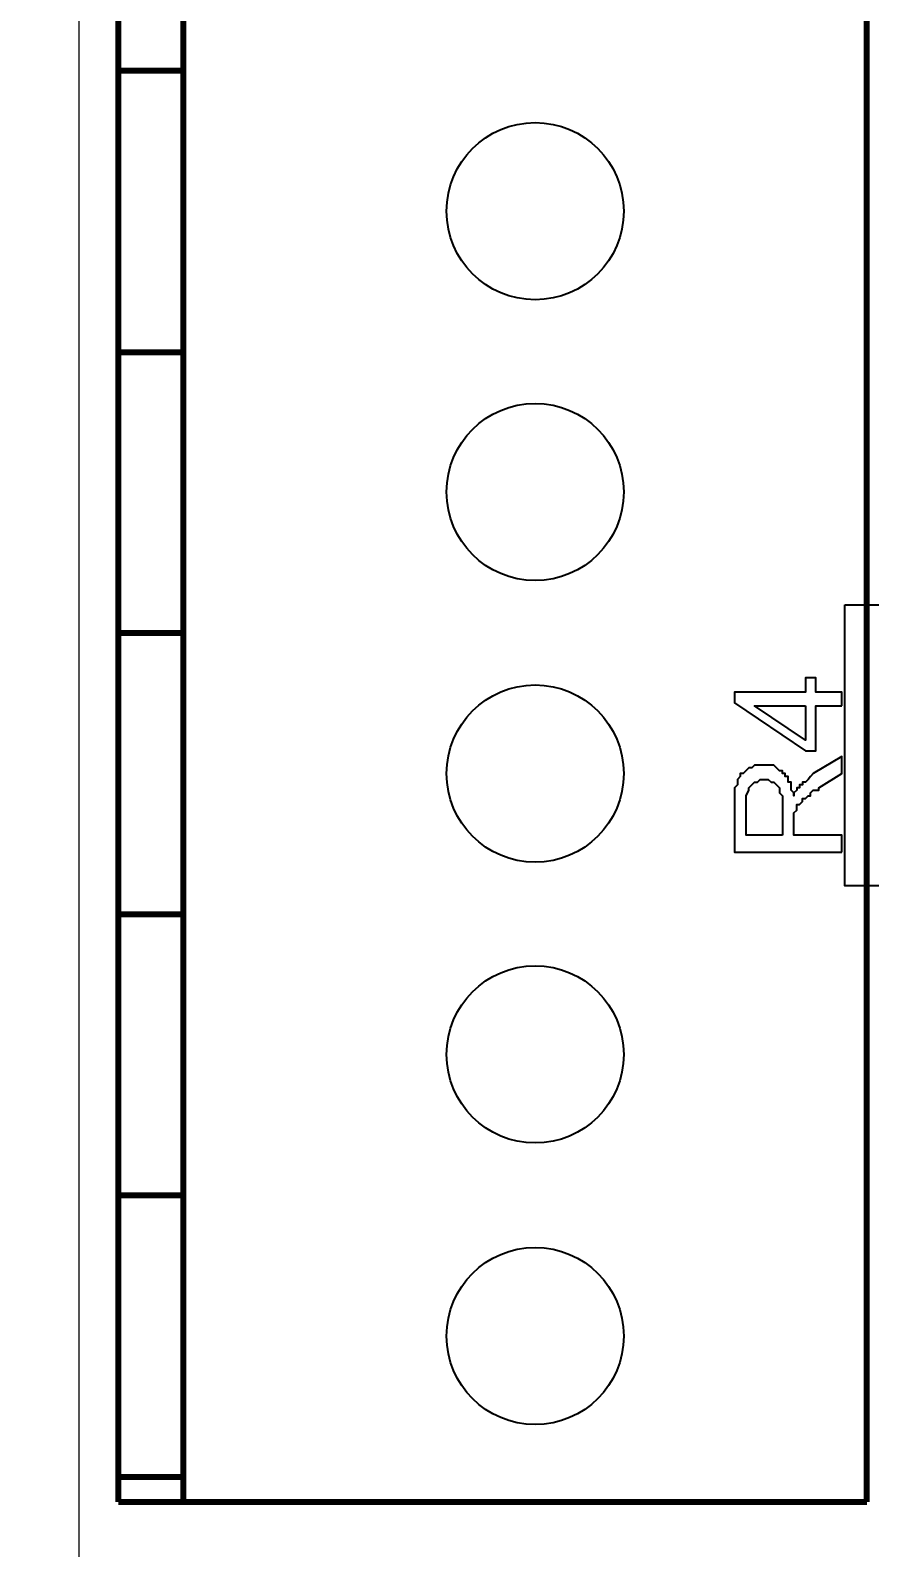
# Model space of a CAD drawing. Header units: millimetres. Extents: x -109 to -14.2, y -107.5 to -24.7.
# Drawn here: x -88.26 to -80.68, y -92.4 to -78.7 of the extents above; entities that cross this region are included whole.
import ezdxf

# ---------------------------------------------------------------- set-up
doc = ezdxf.new("R2010")
doc.units = ezdxf.units.MM
doc.header["$MEASUREMENT"] = 0
doc.layers.add('layer 1', color=7, linetype='Continuous')
doc.styles.get("Standard").update_dxf_attribs({"font": 'Deng.ttf'})
doc.dimstyles.get("Standard").update_dxf_attribs({"dimscale": 20, "dimtxt": 0.18, "dimasz": 0.18, "dimexe": 0.18, "dimexo": 0.0625, "dimgap": 0.09, "dimtad": 0, "dimtih": 1, "dimtoh": 1, "dimdec": 1, "dimzin": 0, "dimdsep": 46, "dimtxsty": 'Standard', "dimcen": 0.09, "dimadec": 0, "dimazin": 0, "dimtfac": 1, "dimtdec": 1, "dimtofl": 0, "dimtmove": 0, "dimatfit": 3, "dimfxl": 1, "dimtolj": 1, "dimtzin": 0, "dimarcsym": 0})

# ---------------------------------------------------------------- blocks, each defined once
blk = doc.blocks.new('*D5')
at = {"color": 0, "lineweight": -2, "transparency": 16777216}
for p, q in [((-86.575, -37.11), (-107.815, -37.11)), ((-104.215, -40.71), (-104.215, -62.346)), ((-104.215, -91.51), (-104.215, -69.874)), ((-86.575, -95.11), (-107.815, -95.11))]:
    blk.add_line(p, q, dxfattribs=at)
at = {"color": 0, "transparency": 16777216}
for points in [[(-104.815, -40.71), (-103.615, -40.71), (-104.215, -37.11)], [(-104.815, -91.51), (-103.615, -91.51), (-104.215, -95.11)]]:
    blk.add_solid(points, dxfattribs=at)
at = {"layer": 'Defpoints', "color": 0, "transparency": 16777216}
for p in [(-85.325, -37.11), (-104.215, -95.11), (-85.325, -95.11)]:
    blk.add_point(p, dxfattribs=at)
at = {"color": 0, "transparency": 16777216, "insert": (-104.215, -66.11), "char_height": 3.6, "attachment_point": 5}
blk.add_mtext('\\A1;58.0', dxfattribs=at)

msp = doc.modelspace()

# ---------------------------------------------------------------- linework, layer by layer
at = {"layer": 'layer 1', "color": 0}
for centre in [(-83.697, -80.333), (-83.697, -82.869), (-83.697, -85.412), (-83.697, -87.948), (-83.697, -90.491)]:
    msp.add_ellipse(centre, major_axis=(0, 0.8), ratio=1, dxfattribs=at)
at = {"layer": 'layer 1', "color": 0, "lineweight": 18}
msp.add_open_spline([(-87.814, -95.112), (-87.814, -95.112), (-87.814, -37.108), (-87.814, -37.108)], degree=3, dxfattribs=at)
at = {"layer": 'layer 1', "color": 0, "lineweight": 80}
for points in [[(-87.459, -91.988), (-87.459, -91.988), (-87.459, -66.136), (-87.459, -66.136)], [(-86.872, -91.988), (-86.872, -91.988), (-86.872, -66.136), (-86.872, -66.136)], [(-80.702, -91.988), (-80.702, -91.988), (-80.702, -66.136), (-80.702, -66.136)], [(-87.459, -79.062), (-87.459, -79.062), (-86.872, -79.062), (-86.872, -79.062)], [(-87.459, -81.605), (-87.459, -81.605), (-86.872, -81.605), (-86.872, -81.605)], [(-87.459, -84.141), (-87.459, -84.141), (-86.872, -84.141), (-86.872, -84.141)], [(-87.459, -86.683), (-87.459, -86.683), (-86.872, -86.683), (-86.872, -86.683)], [(-87.459, -89.22), (-87.459, -89.22), (-86.872, -89.22), (-86.872, -89.22)], [(-87.459, -91.762), (-87.459, -91.762), (-86.872, -91.762), (-86.872, -91.762)], [(-87.459, -91.988), (-87.459, -91.988), (-80.702, -91.988), (-80.702, -91.988)]]:
    msp.add_open_spline(points, degree=3, dxfattribs=at)
at = {"layer": 'layer 1', "color": 0}
for points, knots in [([(-80.902, -83.889), (-80.902, -83.889), (-80.902, -86.425), (-80.902, -86.425), (-80.902, -86.425), (-80.902, -86.425), (-72.009, -86.425), (-72.009, -86.425), (-72.009, -86.425), (-72.009, -86.425), (-72.009, -83.889), (-72.009, -83.889), (-72.009, -83.889), (-72.009, -83.889), (-80.902, -83.889), (-80.902, -83.889)], [0, 0, 0, 0, 0.2, 0.2, 0.2, 0.2, 0.4, 0.4, 0.4, 0.4, 0.6, 0.6, 0.6, 0.6, 1, 1, 1, 1]), ([(-80.928, -84.799), (-80.928, -84.799), (-81.161, -84.799), (-81.161, -84.799), (-81.161, -84.799), (-81.161, -84.799), (-81.161, -85.206), (-81.161, -85.206), (-81.161, -85.206), (-81.161, -85.206), (-81.257, -85.206), (-81.257, -85.206), (-81.257, -85.206), (-81.257, -85.206), (-81.896, -84.773), (-81.896, -84.773), (-81.896, -84.773), (-81.896, -84.773), (-81.896, -84.676), (-81.896, -84.676), (-81.896, -84.676), (-81.896, -84.676), (-81.257, -84.676), (-81.257, -84.676), (-81.257, -84.676), (-81.257, -84.676), (-81.257, -84.547), (-81.257, -84.547), (-81.257, -84.547), (-81.257, -84.547), (-81.161, -84.547), (-81.161, -84.547), (-81.161, -84.547), (-81.161, -84.547), (-81.161, -84.676), (-81.161, -84.676), (-81.161, -84.676), (-81.161, -84.676), (-80.928, -84.676), (-80.928, -84.676), (-80.928, -84.676), (-80.928, -84.676), (-80.928, -84.799), (-80.928, -84.799)], [0, 0, 0, 0, 0.083333, 0.083333, 0.083333, 0.083333, 0.166667, 0.166667, 0.166667, 0.166667, 0.25, 0.25, 0.25, 0.25, 0.333333, 0.333333, 0.333333, 0.333333, 0.416667, 0.416667, 0.416667, 0.416667, 0.5, 0.5, 0.5, 0.5, 0.583333, 0.583333, 0.583333, 0.583333, 0.666667, 0.666667, 0.666667, 0.666667, 0.75, 0.75, 0.75, 0.75, 0.833333, 0.833333, 0.833333, 0.833333, 1, 1, 1, 1]), ([(-81.257, -84.799), (-81.257, -84.799), (-81.716, -84.799), (-81.716, -84.799), (-81.716, -84.799), (-81.716, -84.799), (-81.257, -85.109), (-81.257, -85.109), (-81.257, -85.109), (-81.257, -85.109), (-81.257, -84.799), (-81.257, -84.799)], [0, 0, 0, 0, 0.25, 0.25, 0.25, 0.25, 0.5, 0.5, 0.5, 0.5, 1, 1, 1, 1]), ([(-80.928, -86.122), (-80.928, -86.122), (-81.896, -86.122), (-81.896, -86.122), (-81.896, -86.122), (-81.896, -86.122), (-81.896, -85.541), (-81.896, -85.541), (-81.896, -85.541), (-81.896, -85.541), (-81.87, -85.515), (-81.87, -85.515), (-81.87, -85.515), (-81.87, -85.515), (-81.87, -85.464), (-81.87, -85.464), (-81.87, -85.464), (-81.87, -85.464), (-81.845, -85.438), (-81.845, -85.438), (-81.845, -85.438), (-81.845, -85.438), (-81.845, -85.412), (-81.845, -85.412), (-81.845, -85.412), (-81.845, -85.412), (-81.819, -85.412), (-81.819, -85.412), (-81.819, -85.412), (-81.819, -85.412), (-81.767, -85.36), (-81.767, -85.36), (-81.767, -85.36), (-81.767, -85.36), (-81.741, -85.36), (-81.741, -85.36), (-81.741, -85.36), (-81.741, -85.36), (-81.716, -85.335), (-81.716, -85.335), (-81.716, -85.335), (-81.716, -85.335), (-81.541, -85.335), (-81.541, -85.335), (-81.541, -85.335), (-81.541, -85.335), (-81.49, -85.386), (-81.49, -85.386), (-81.49, -85.386), (-81.49, -85.386), (-81.464, -85.386), (-81.464, -85.386), (-81.464, -85.386), (-81.464, -85.386), (-81.464, -85.412), (-81.464, -85.412), (-81.464, -85.412), (-81.464, -85.412), (-81.438, -85.412), (-81.438, -85.412), (-81.438, -85.412), (-81.438, -85.412), (-81.438, -85.438), (-81.438, -85.438), (-81.438, -85.438), (-81.438, -85.438), (-81.412, -85.438), (-81.412, -85.438), (-81.412, -85.438), (-81.412, -85.438), (-81.412, -85.489), (-81.412, -85.489), (-81.412, -85.489), (-81.412, -85.489), (-81.386, -85.489), (-81.386, -85.489), (-81.386, -85.489), (-81.386, -85.489), (-81.386, -85.561), (-81.386, -85.561), (-81.386, -85.561), (-81.386, -85.561), (-81.361, -85.586), (-81.361, -85.586), (-81.361, -85.586), (-81.361, -85.586), (-81.361, -85.612), (-81.361, -85.612), (-81.361, -85.612), (-81.361, -85.612), (-81.361, -85.586), (-81.361, -85.586), (-81.361, -85.586), (-81.361, -85.586), (-81.335, -85.561), (-81.335, -85.561), (-81.335, -85.561), (-81.335, -85.561), (-81.335, -85.541), (-81.335, -85.541), (-81.335, -85.541), (-81.335, -85.541), (-81.309, -85.541), (-81.309, -85.541), (-81.309, -85.541), (-81.309, -85.541), (-81.309, -85.515), (-81.309, -85.515), (-81.309, -85.515), (-81.309, -85.515), (-81.283, -85.515), (-81.283, -85.515), (-81.283, -85.515), (-81.283, -85.515), (-81.283, -85.489), (-81.283, -85.489), (-81.283, -85.489), (-81.283, -85.489), (-81.257, -85.489), (-81.257, -85.489), (-81.257, -85.489), (-81.257, -85.489), (-81.232, -85.464), (-81.232, -85.464), (-81.232, -85.464), (-81.232, -85.464), (-81.212, -85.438), (-81.212, -85.438), (-81.212, -85.438), (-81.212, -85.438), (-81.186, -85.412), (-81.186, -85.412), (-81.186, -85.412), (-81.186, -85.412), (-80.928, -85.257), (-80.928, -85.257), (-80.928, -85.257), (-80.928, -85.257), (-80.928, -85.412), (-80.928, -85.412), (-80.928, -85.412), (-80.928, -85.412), (-81.135, -85.541), (-81.135, -85.541), (-81.135, -85.541), (-81.135, -85.541), (-81.135, -85.561), (-81.135, -85.561), (-81.135, -85.561), (-81.135, -85.561), (-81.186, -85.561), (-81.186, -85.561), (-81.186, -85.561), (-81.186, -85.561), (-81.212, -85.586), (-81.212, -85.586), (-81.212, -85.586), (-81.212, -85.586), (-81.212, -85.612), (-81.212, -85.612), (-81.212, -85.612), (-81.212, -85.612), (-81.232, -85.612), (-81.232, -85.612), (-81.232, -85.612), (-81.232, -85.612), (-81.257, -85.638), (-81.257, -85.638), (-81.257, -85.638), (-81.257, -85.638), (-81.283, -85.638), (-81.283, -85.638), (-81.283, -85.638), (-81.283, -85.638), (-81.283, -85.664), (-81.283, -85.664), (-81.283, -85.664), (-81.283, -85.664), (-81.309, -85.69), (-81.309, -85.69), (-81.309, -85.69), (-81.309, -85.69), (-81.335, -85.69), (-81.335, -85.69), (-81.335, -85.69), (-81.335, -85.69), (-81.335, -85.741), (-81.335, -85.741), (-81.335, -85.741), (-81.335, -85.741), (-81.361, -85.767), (-81.361, -85.767), (-81.361, -85.767), (-81.361, -85.767), (-81.361, -85.967), (-81.361, -85.967), (-81.361, -85.967), (-81.361, -85.967), (-80.928, -85.967), (-80.928, -85.967), (-80.928, -85.967), (-80.928, -85.967), (-80.928, -86.122), (-80.928, -86.122)], [0, 0, 0, 0, 0.019231, 0.019231, 0.019231, 0.019231, 0.038462, 0.038462, 0.038462, 0.038462, 0.057692, 0.057692, 0.057692, 0.057692, 0.076923, 0.076923, 0.076923, 0.076923, 0.096154, 0.096154, 0.096154, 0.096154, 0.115385, 0.115385, 0.115385, 0.115385, 0.134615, 0.134615, 0.134615, 0.134615, 0.153846, 0.153846, 0.153846, 0.153846, 0.173077, 0.173077, 0.173077, 0.173077, 0.192308, 0.192308, 0.192308, 0.192308, 0.211538, 0.211538, 0.211538, 0.211538, 0.230769, 0.230769, 0.230769, 0.230769, 0.25, 0.25, 0.25, 0.25, 0.269231, 0.269231, 0.269231, 0.269231, 0.288462, 0.288462, 0.288462, 0.288462, 0.307692, 0.307692, 0.307692, 0.307692, 0.326923, 0.326923, 0.326923, 0.326923, 0.346154, 0.346154, 0.346154, 0.346154, 0.365385, 0.365385, 0.365385, 0.365385, 0.384615, 0.384615, 0.384615, 0.384615, 0.403846, 0.403846, 0.403846, 0.403846, 0.423077, 0.423077, 0.423077, 0.423077, 0.442308, 0.442308, 0.442308, 0.442308, 0.461538, 0.461538, 0.461538, 0.461538, 0.480769, 0.480769, 0.480769, 0.480769, 0.5, 0.5, 0.5, 0.5, 0.519231, 0.519231, 0.519231, 0.519231, 0.538462, 0.538462, 0.538462, 0.538462, 0.557692, 0.557692, 0.557692, 0.557692, 0.576923, 0.576923, 0.576923, 0.576923, 0.596154, 0.596154, 0.596154, 0.596154, 0.615385, 0.615385, 0.615385, 0.615385, 0.634615, 0.634615, 0.634615, 0.634615, 0.653846, 0.653846, 0.653846, 0.653846, 0.673077, 0.673077, 0.673077, 0.673077, 0.692308, 0.692308, 0.692308, 0.692308, 0.711538, 0.711538, 0.711538, 0.711538, 0.730769, 0.730769, 0.730769, 0.730769, 0.75, 0.75, 0.75, 0.75, 0.769231, 0.769231, 0.769231, 0.769231, 0.788462, 0.788462, 0.788462, 0.788462, 0.807692, 0.807692, 0.807692, 0.807692, 0.826923, 0.826923, 0.826923, 0.826923, 0.846154, 0.846154, 0.846154, 0.846154, 0.865385, 0.865385, 0.865385, 0.865385, 0.884615, 0.884615, 0.884615, 0.884615, 0.903846, 0.903846, 0.903846, 0.903846, 0.923077, 0.923077, 0.923077, 0.923077, 0.942308, 0.942308, 0.942308, 0.942308, 0.961538, 0.961538, 0.961538, 0.961538, 1, 1, 1, 1]), ([(-81.464, -85.967), (-81.464, -85.967), (-81.464, -85.612), (-81.464, -85.612), (-81.464, -85.612), (-81.464, -85.612), (-81.49, -85.586), (-81.49, -85.586), (-81.49, -85.586), (-81.49, -85.586), (-81.49, -85.541), (-81.49, -85.541), (-81.49, -85.541), (-81.49, -85.541), (-81.541, -85.489), (-81.541, -85.489), (-81.541, -85.489), (-81.541, -85.489), (-81.567, -85.489), (-81.567, -85.489), (-81.567, -85.489), (-81.567, -85.489), (-81.593, -85.464), (-81.593, -85.464), (-81.593, -85.464), (-81.593, -85.464), (-81.664, -85.464), (-81.664, -85.464), (-81.664, -85.464), (-81.664, -85.464), (-81.69, -85.489), (-81.69, -85.489), (-81.69, -85.489), (-81.69, -85.489), (-81.716, -85.489), (-81.716, -85.489), (-81.716, -85.489), (-81.716, -85.489), (-81.767, -85.541), (-81.767, -85.541), (-81.767, -85.541), (-81.767, -85.541), (-81.767, -85.561), (-81.767, -85.561), (-81.767, -85.561), (-81.767, -85.561), (-81.793, -85.612), (-81.793, -85.612), (-81.793, -85.612), (-81.793, -85.612), (-81.793, -85.967), (-81.793, -85.967), (-81.793, -85.967), (-81.793, -85.967), (-81.464, -85.967), (-81.464, -85.967)], [0, 0, 0, 0, 0.066667, 0.066667, 0.066667, 0.066667, 0.133333, 0.133333, 0.133333, 0.133333, 0.2, 0.2, 0.2, 0.2, 0.266667, 0.266667, 0.266667, 0.266667, 0.333333, 0.333333, 0.333333, 0.333333, 0.4, 0.4, 0.4, 0.4, 0.466667, 0.466667, 0.466667, 0.466667, 0.533333, 0.533333, 0.533333, 0.533333, 0.6, 0.6, 0.6, 0.6, 0.666667, 0.666667, 0.666667, 0.666667, 0.733333, 0.733333, 0.733333, 0.733333, 0.8, 0.8, 0.8, 0.8, 0.866667, 0.866667, 0.866667, 0.866667, 1, 1, 1, 1])]:
    msp.add_open_spline(points, degree=3, knots=knots, dxfattribs=at)

# ---------------------------------------------------------------- dimensions: what is measured, and where the dimension line sits
dim = msp.add_aligned_dim(p1=(-85.325, -37.11), p2=(-85.325, -95.11), distance=-18.89, dimstyle='Standard')
dim.commit()
dim.dimension.update_dxf_attribs({"geometry": '*D5', "text_midpoint": (-104.215, -66.11)})

doc.saveas('drawing.dxf')
